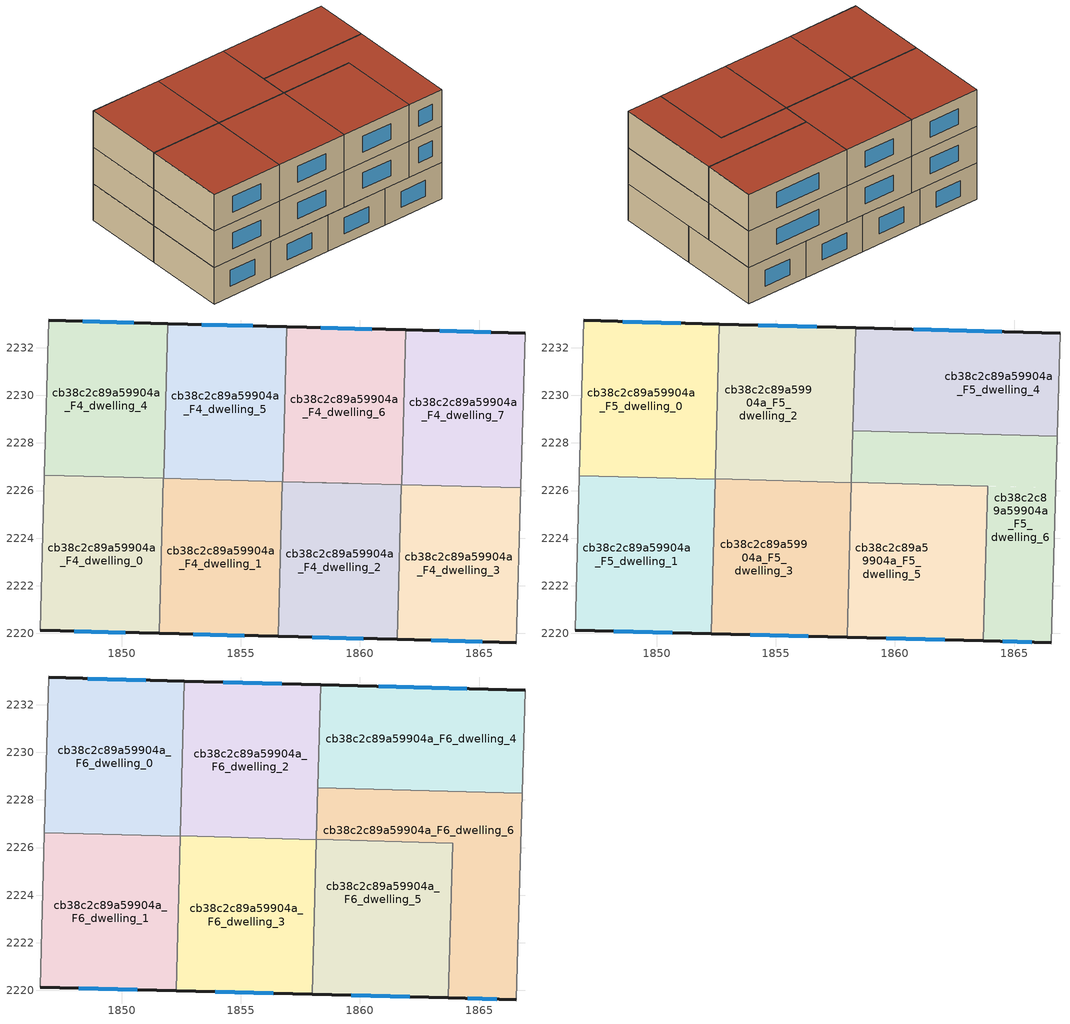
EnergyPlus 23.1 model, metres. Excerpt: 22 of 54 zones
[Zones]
cb38c2c89a59904a_F4_dwelling_0
 floor to cb38c2c89a59904a_F3_dwelling_0 (EU_floor_Construction): 1851.74,2226.51 1851.56,2220 1846.57,2220.13 1846.75,2226.64 z12
 wall outside (EU_wall_Construction): 1846.57,2220.13 1851.56,2220 z12:15
 wall adiabatic (EU_wall_Construction): 1846.75,2226.64 1846.57,2220.13 z12:15
 wall to cb38c2c89a59904a_F4_dwelling_1 (EU_wall_Construction): 1851.56,2220 1851.74,2226.51 z12:15
 wall to cb38c2c89a59904a_F4_dwelling_4 (EU_wall_Construction): 1851.74,2226.51 1846.75,2226.64 z12:15
 window (EU_Window_Construction): 1848,2220.09 1850.14,2220.04 z12.86:14.14
cb38c2c89a59904a_F4_dwelling_1
 floor to cb38c2c89a59904a_F3_dwelling_1 (EU_floor_Construction): 1856.73,2226.37 1856.56,2219.88 1851.56,2220 1851.74,2226.51 z12
 wall outside (EU_wall_Construction): 1851.56,2220 1856.56,2219.88 z12:15
 wall to cb38c2c89a59904a_F4_dwelling_2 (EU_wall_Construction): 1856.56,2219.88 1856.73,2226.37 z12:15
 wall to cb38c2c89a59904a_F4_dwelling_5 (EU_wall_Construction): 1856.73,2226.37 1851.76,2226.51 z12:15
 wall to cb38c2c89a59904a_F4_dwelling_4 (EU_wall_Construction): 1851.76,2226.51 1851.74,2226.51 z12:15
 window (EU_Window_Construction): 1852.99,2219.96 1855.13,2219.91 z12.86:14.14
cb38c2c89a59904a_F4_dwelling_2
 floor to cb38c2c89a59904a_F3_dwelling_2 (EU_floor_Construction): 1861.73,2226.24 1861.56,2219.75 1856.56,2219.88 1856.73,2226.37 z12
 wall outside (EU_wall_Construction): 1856.56,2219.88 1861.56,2219.75 z12:15
 wall to cb38c2c89a59904a_F4_dwelling_3 (EU_wall_Construction): 1861.56,2219.75 1861.73,2226.24 z12:15
 wall to cb38c2c89a59904a_F4_dwelling_6 (EU_wall_Construction): 1861.73,2226.24 1856.75,2226.37 z12:15
 wall to cb38c2c89a59904a_F4_dwelling_4 (EU_wall_Construction): 1856.75,2226.37 1856.73,2226.37 z12:15
 window (EU_Window_Construction): 1857.99,2219.84 1860.13,2219.78 z12.86:14.14
cb38c2c89a59904a_F4_dwelling_3
 floor to cb38c2c89a59904a_F3_dwelling_3 (EU_floor_Construction): 1866.74,2226.11 1866.56,2219.62 1861.56,2219.75 1861.73,2226.24 z12
 wall outside (EU_wall_Construction): 1861.56,2219.75 1866.56,2219.62 z12:15
 wall adiabatic (EU_wall_Construction): 1866.56,2219.62 1866.74,2226.11 z12:15
 wall to cb38c2c89a59904a_F4_dwelling_7 (EU_wall_Construction): 1866.74,2226.11 1861.75,2226.24 z12:15
 wall to cb38c2c89a59904a_F4_dwelling_6 (EU_wall_Construction): 1861.75,2226.24 1861.73,2226.24 z12:15
 window (EU_Window_Construction): 1862.99,2219.71 1865.13,2219.66 z12.86:14.14
cb38c2c89a59904a_F4_dwelling_4
 floor to cb38c2c89a59904a_F3_dwelling_4 (EU_floor_Construction): 1851.93,2233.01 1851.76,2226.51 1846.75,2226.64 1846.94,2233.14 z12
 wall outside (EU_wall_Construction): 1851.93,2233.01 1846.94,2233.14 z12:15
 wall adiabatic (EU_wall_Construction): 1846.94,2233.14 1846.75,2226.64 / 1851.76,2226.51 1856.73,2226.37 / 1856.75,2226.37 1859.51,2226.3 / 1856.75,2226.37 1859.51,2226.3 / 1851.76,2226.51 1856.73,2226.37 z12:15
 wall to cb38c2c89a59904a_F4_dwelling_5 (EU_wall_Construction): 1851.76,2226.51 1851.93,2233.01 / 1856.75,2226.37 1856.73,2226.37 z12:15
 window (EU_Window_Construction): 1850.5,2233.04 1848.36,2233.1 z12.86:14.14
cb38c2c89a59904a_F4_dwelling_5
 floor to cb38c2c89a59904a_F3_dwelling_5 (EU_floor_Construction): 1856.93,2232.87 1856.75,2226.37 1851.76,2226.51 1851.93,2233.01 z12
 wall outside (EU_wall_Construction): 1856.93,2232.87 1851.93,2233.01 z12:15
 wall to cb38c2c89a59904a_F4_dwelling_6 (EU_wall_Construction): 1856.75,2226.37 1856.93,2232.87 z12:15
 window (EU_Window_Construction): 1855.5,2232.91 1853.36,2232.97 z12.86:14.14
cb38c2c89a59904a_F4_dwelling_6
 floor to cb38c2c89a59904a_F3_dwelling_6 (EU_floor_Construction): 1861.92,2232.74 1861.75,2226.24 1856.75,2226.37 1856.93,2232.87 z12
 wall outside (EU_wall_Construction): 1861.92,2232.74 1856.93,2232.87 z12:15
 wall to cb38c2c89a59904a_F4_dwelling_7 (EU_wall_Construction): 1861.75,2226.24 1861.92,2232.74 z12:15
 window (EU_Window_Construction): 1860.5,2232.78 1858.35,2232.84 z12.86:14.14
cb38c2c89a59904a_F4_dwelling_7
 floor to cb38c2c89a59904a_F3_dwelling_7 (EU_floor_Construction): 1866.93,2232.61 1866.74,2226.11 1861.75,2226.24 1861.92,2232.74 z12
 wall outside (EU_wall_Construction): 1866.93,2232.61 1861.92,2232.74 z12:15
 wall adiabatic (EU_wall_Construction): 1866.74,2226.11 1866.93,2232.61 z12:15
 window (EU_Window_Construction): 1865.5,2232.65 1863.35,2232.7 z12.86:14.14
cb38c2c89a59904a_F5_dwelling_0
 floor to cb38c2c89a59904a_F4_dwelling_4 (EU_floor_Construction): 1851.93,2233.01 1851.76,2226.51 1852.46,2226.49 1846.75,2226.64 1846.94,2233.14 z15
 floor to cb38c2c89a59904a_F4_dwelling_0 (EU_floor_Construction): 1851.74,2226.51 1851.74,2226.5 1846.75,2226.63 1846.75,2226.64 z15
 floor to cb38c2c89a59904a_F4_dwelling_5 (EU_floor_Construction): 1852.63,2232.99 1852.46,2226.49 1851.76,2226.51 1851.93,2233.01 z15
 wall outside (EU_wall_Construction): 1852.63,2232.99 1846.94,2233.14 z15:18
 wall to cb38c2c89a59904a_F5_dwelling_1 (EU_wall_Construction): 1846.75,2226.63 1852.46,2226.48 z15:18
 wall adiabatic (EU_wall_Construction): 1846.94,2233.14 1846.75,2226.63 z15:18
 wall to cb38c2c89a59904a_F5_dwelling_2 (EU_wall_Construction): 1852.46,2226.49 1852.63,2232.99 z15:18
 window (EU_Window_Construction): 1851.01,2233.03 1848.57,2233.1 z15.86:17.14
cb38c2c89a59904a_F5_dwelling_1
 floor to cb38c2c89a59904a_F4_dwelling_0 (EU_floor_Construction): 1851.74,2226.5 1851.56,2220 1846.57,2220.13 1846.75,2226.63 z15
 floor to cb38c2c89a59904a_F4_dwelling_1 (EU_floor_Construction): 1852.46,2226.48 1852.29,2219.98 1851.56,2220 1851.74,2226.5 z15
 wall outside (EU_wall_Construction): 1846.57,2220.13 1852.29,2219.98 z15:18
 wall adiabatic (EU_wall_Construction): 1846.75,2226.63 1846.57,2220.13 z15:18
 wall to cb38c2c89a59904a_F5_dwelling_3 (EU_wall_Construction): 1852.29,2219.98 1852.46,2226.48 z15:18
 window (EU_Window_Construction): 1848.2,2220.09 1850.65,2220.02 z15.86:17.14
cb38c2c89a59904a_F5_dwelling_2
 floor to cb38c2c89a59904a_F4_dwelling_5 (EU_floor_Construction): 1856.93,2232.87 1856.75,2226.37 1852.46,2226.49 1852.63,2232.99 z15
 floor to cb38c2c89a59904a_F4_dwelling_6 (EU_floor_Construction): 1858.34,2232.84 1858.17,2226.34 1856.75,2226.37 1856.93,2232.87 z15
 wall outside (EU_wall_Construction): 1858.34,2232.84 1852.63,2232.99 z15:18
 wall to cb38c2c89a59904a_F5_dwelling_3 (EU_wall_Construction): 1852.46,2226.49 1858.17,2226.34 z15:18
 wall to cb38c2c89a59904a_F5_dwelling_4 (EU_wall_Construction): 1858.23,2228.51 1858.34,2232.84 z15:18
 wall to cb38c2c89a59904a_F5_dwelling_5 (EU_wall_Construction): 1858.17,2226.34 1858.23,2228.51 z15:18
 window (EU_Window_Construction): 1856.71,2232.88 1854.26,2232.94 z15.86:17.14
cb38c2c89a59904a_F5_dwelling_3
 floor to cb38c2c89a59904a_F4_dwelling_1 (EU_floor_Construction): 1856.73,2226.37 1856.56,2219.88 1852.29,2219.98 1852.46,2226.49 z15
 floor to cb38c2c89a59904a_F4_dwelling_2 (EU_floor_Construction): 1858.17,2226.34 1858,2219.84 1856.56,2219.88 1856.73,2226.37 z15
 wall outside (EU_wall_Construction): 1852.29,2219.98 1858,2219.84 z15:18
 wall to cb38c2c89a59904a_F5_dwelling_5 (EU_wall_Construction): 1858,2219.84 1858.17,2226.34 z15:18
 window (EU_Window_Construction): 1853.92,2219.94 1856.37,2219.88 z15.86:17.14
cb38c2c89a59904a_F5_dwelling_4
 floor to cb38c2c89a59904a_F4_dwelling_7 (EU_floor_Construction): 1866.93,2232.61 1866.8,2228.28 1861.81,2228.41 1861.92,2232.74 z15
 floor to cb38c2c89a59904a_F4_dwelling_6 (EU_floor_Construction): 1861.92,2232.74 1861.81,2228.41 1858.23,2228.51 1858.34,2232.84 z15
 wall outside (EU_wall_Construction): 1866.93,2232.61 1858.34,2232.84 z15:18
 wall adiabatic (EU_wall_Construction): 1866.8,2228.28 1866.93,2232.61 z15:18
 wall to cb38c2c89a59904a_F5_dwelling_6 (EU_wall_Construction): 1858.23,2228.51 1866.8,2228.28 z15:18
 window (EU_Window_Construction): 1864.47,2232.67 1860.8,2232.77 z15.86:17.14
cb38c2c89a59904a_F5_dwelling_5
 floor to cb38c2c89a59904a_F4_dwelling_2 (EU_floor_Construction): 1861.73,2226.24 1861.56,2219.75 1858,2219.84 1858.17,2226.34 z15
 floor to cb38c2c89a59904a_F4_dwelling_3 (EU_floor_Construction): 1863.88,2226.18 1863.71,2219.69 1861.56,2219.75 1861.73,2226.24 z15
 wall outside (EU_wall_Construction): 1858,2219.84 1863.71,2219.69 z15:18
 wall to cb38c2c89a59904a_F5_dwelling_6 (EU_wall_Construction): 1863.71,2219.69 1863.88,2226.19 1858.17,2226.34 1858.23,2228.51 z15:18
 window (EU_Window_Construction): 1859.63,2219.8 1862.08,2219.73 z15.86:17.14
cb38c2c89a59904a_F5_dwelling_6
 floor to cb38c2c89a59904a_F4_dwelling_3 (EU_floor_Construction): 1866.74,2226.11 1866.56,2219.62 1863.71,2219.69 1863.88,2226.18 z15
 floor to cb38c2c89a59904a_F4_dwelling_7 (EU_floor_Construction): 1866.8,2228.28 1866.74,2226.11 1861.75,2226.24 1861.81,2228.41 z15
 floor to cb38c2c89a59904a_F4_dwelling_6 (EU_floor_Construction): 1861.81,2228.41 1861.75,2226.24 1858.17,2226.34 1858.23,2228.51 z15
 wall outside (EU_wall_Construction): 1863.71,2219.69 1866.56,2219.62 z15:18
 wall adiabatic (EU_wall_Construction): 1866.56,2219.62 1866.8,2228.28 z15:18
 window (EU_Window_Construction): 1864.52,2219.67 1865.74,2219.64 z15.86:17.14
cb38c2c89a59904a_F6_dwelling_0
 floor to cb38c2c89a59904a_F5_dwelling_0 (EU_floor_Construction): 1852.63,2232.99 1852.46,2226.48 1846.75,2226.63 1846.94,2233.14 z18
 wall outside (EU_wall_Construction): 1852.63,2232.99 1846.94,2233.14 z18:21
 wall to cb38c2c89a59904a_F6_dwelling_1 (EU_wall_Construction): 1846.75,2226.63 1852.46,2226.48 z18:21
 wall adiabatic (EU_wall_Construction): 1846.94,2233.14 1846.75,2226.63 z18:21
 wall to cb38c2c89a59904a_F6_dwelling_2 (EU_wall_Construction): 1852.46,2226.49 1852.63,2232.99 z18:21
 window (EU_Window_Construction): 1851.01,2233.03 1848.57,2233.1 z18.86:20.14
 roof outside (EU_roof_Construction): 1852.46,2226.48 1852.63,2232.99 1846.94,2233.14 1846.75,2226.63 z21
cb38c2c89a59904a_F6_dwelling_1
 floor to cb38c2c89a59904a_F5_dwelling_1 (EU_floor_Construction): 1852.46,2226.48 1852.29,2219.98 1846.57,2220.13 1846.75,2226.63 z18
 wall outside (EU_wall_Construction): 1846.57,2220.13 1852.29,2219.98 z18:21
 wall adiabatic (EU_wall_Construction): 1846.75,2226.63 1846.57,2220.13 z18:21
 wall to cb38c2c89a59904a_F6_dwelling_3 (EU_wall_Construction): 1852.29,2219.98 1852.46,2226.48 z18:21
 window (EU_Window_Construction): 1848.2,2220.09 1850.65,2220.02 z18.86:20.14
 roof outside (EU_roof_Construction): 1852.29,2219.98 1852.46,2226.48 1846.75,2226.63 1846.57,2220.13 z21
cb38c2c89a59904a_F6_dwelling_2
 floor to cb38c2c89a59904a_F5_dwelling_2 (EU_floor_Construction): 1858.34,2232.84 1858.17,2226.34 1852.46,2226.49 1852.63,2232.99 z18
 wall outside (EU_wall_Construction): 1858.34,2232.84 1852.63,2232.99 z18:21
 wall to cb38c2c89a59904a_F6_dwelling_3 (EU_wall_Construction): 1852.46,2226.49 1858.17,2226.34 z18:21
 wall to cb38c2c89a59904a_F6_dwelling_4 (EU_wall_Construction): 1858.23,2228.51 1858.34,2232.84 z18:21
 wall to cb38c2c89a59904a_F6_dwelling_5 (EU_wall_Construction): 1858.17,2226.34 1858.23,2228.51 z18:21
 window (EU_Window_Construction): 1856.71,2232.88 1854.26,2232.94 z18.86:20.14
 roof outside (EU_roof_Construction): 1858.17,2226.34 1858.34,2232.84 1852.63,2232.99 1852.46,2226.49 z21
cb38c2c89a59904a_F6_dwelling_3
 floor to cb38c2c89a59904a_F5_dwelling_3 (EU_floor_Construction): 1858.17,2226.34 1858,2219.84 1852.29,2219.98 1852.46,2226.49 z18
 wall outside (EU_wall_Construction): 1852.29,2219.98 1858,2219.84 z18:21
 wall to cb38c2c89a59904a_F6_dwelling_5 (EU_wall_Construction): 1858,2219.84 1858.17,2226.34 z18:21
 window (EU_Window_Construction): 1853.92,2219.94 1856.37,2219.88 z18.86:20.14
 roof outside (EU_roof_Construction): 1858,2219.84 1858.17,2226.34 1852.46,2226.49 1852.29,2219.98 z21
cb38c2c89a59904a_F6_dwelling_4
 floor to cb38c2c89a59904a_F5_dwelling_4 (EU_floor_Construction): 1866.93,2232.61 1866.8,2228.28 1858.23,2228.51 1858.34,2232.84 z18
 wall outside (EU_wall_Construction): 1866.93,2232.61 1858.34,2232.84 z18:21
 wall adiabatic (EU_wall_Construction): 1866.8,2228.28 1866.93,2232.61 z18:21
 wall to cb38c2c89a59904a_F6_dwelling_6 (EU_wall_Construction): 1858.23,2228.51 1866.8,2228.28 z18:21
 window (EU_Window_Construction): 1864.47,2232.67 1860.8,2232.77 z18.86:20.14
 roof outside (EU_roof_Construction): 1866.8,2228.28 1866.93,2232.61 1858.34,2232.84 1858.23,2228.51 z21
cb38c2c89a59904a_F6_dwelling_5
 floor to cb38c2c89a59904a_F5_dwelling_5 (EU_floor_Construction): 1863.88,2226.19 1863.71,2219.69 1858,2219.84 1858.23,2228.51 1858.17,2226.34 z18
 wall outside (EU_wall_Construction): 1858,2219.84 1863.71,2219.69 z18:21
 wall to cb38c2c89a59904a_F6_dwelling_6 (EU_wall_Construction): 1863.71,2219.69 1863.88,2226.19 1858.17,2226.34 1858.23,2228.51 z18:21
 window (EU_Window_Construction): 1859.63,2219.8 1862.08,2219.73 z18.86:20.14
 roof outside (EU_roof_Construction): 1863.71,2219.69 1863.88,2226.19 1858.17,2226.34 1858.23,2228.51 1858,2219.84 z21
cb38c2c89a59904a_F6_dwelling_6
 floor to cb38c2c89a59904a_F5_dwelling_6 (EU_floor_Construction): 1866.8,2228.28 1866.56,2219.62 1863.71,2219.69 1863.88,2226.19 1858.17,2226.34 1858.23,2228.51 z18
 wall outside (EU_wall_Construction): 1863.71,2219.69 1866.56,2219.62 z18:21
 wall adiabatic (EU_wall_Construction): 1866.56,2219.62 1866.8,2228.28 z18:21
 window (EU_Window_Construction): 1864.52,2219.67 1865.74,2219.64 z18.86:20.14
 roof outside (EU_roof_Construction): 1866.56,2219.62 1866.8,2228.28 1858.23,2228.51 1858.17,2226.34 1863.88,2226.19 1863.71,2219.69 z21
[Building]
EU S2 Campaign: North Axis=0; Terrain=City; Solar Distribution=FullExterior
[Site:Location]
Helsinki-Vantaa.AP: Latitude=60.317; Longitude=24.963; Time Zone=2; Elevation=54.6
[SizingPeriod:WeatherFileDays]
AnnualSizingPeriod: Begin Month=1; Begin Day of Month=1; End Month=12; End Day of Month=31; Day of Week for Start Day=Monday; Use Weather File Daylight Saving Period=No; Use Weather File Rain and Snow Indicators=No
[MATERIAL]
EU_InternalMass_Material: Roughness=MediumRough; Thickness=0.1; Conductivity=1; Density=1800; Specific Heat=900; Thermal Absorptance=0.9; Solar Absorptance=0.7; Visible Absorptance=0.7
[MATERIAL:NOMASS] Roughness=MediumRough; Thermal Absorptance=0.9; Solar Absorptance=0.7; Visible Absorptance=0.7
Name | Thermal Resistance
EU_wall_NoMass | 1.10183
EU_roof_NoMass; EU_floor_NoMass | 1.70606
[WINDOWMATERIAL:SIMPLEGLAZINGSYSTEM]
EU_Window_SimpleGlazing: UFactor=3.11035; Solar Heat Gain Coefficient=0.8; Visible Transmittance=0.8
[CONSTRUCTION]
EU_wall_Construction: EU_wall_NoMass
EU_roof_Construction: EU_roof_NoMass
EU_floor_Construction: EU_floor_NoMass
EU_Window_Construction: EU_Window_SimpleGlazing
EU_InternalMass_Construction: EU_InternalMass_Material
[ZONE] Type=1; Multiplier=1; Ceiling Height=autocalculate; Floor Area=autocalculate; Part of Total Floor Area=Yes
Name | Volume
cb38c2c89a59904a_F4_dwelling_0 | 97.5015
cb38c2c89a59904a_F5_dwelling_0; cb38c2c89a59904a_F6_dwelling_0; cb38c2c89a59904a_F5_dwelling_6; cb38c2c89a59904a_F6_dwelling_6 | 111.439
cb38c2c89a59904a_F4_dwelling_1 | 97.5073
cb38c2c89a59904a_F5_dwelling_1; cb38c2c89a59904a_F6_dwelling_1; cb38c2c89a59904a_F5_dwelling_2; cb38c2c89a59904a_F6_dwelling_2 | 111.431
cb38c2c89a59904a_F4_dwelling_2 | 97.5044
cb38c2c89a59904a_F4_dwelling_3 | 97.5059
cb38c2c89a59904a_F5_dwelling_3; cb38c2c89a59904a_F6_dwelling_3 | 111.449
cb38c2c89a59904a_F4_dwelling_4 | 97.5249
cb38c2c89a59904a_F5_dwelling_4; cb38c2c89a59904a_F6_dwelling_4 | 111.433
cb38c2c89a59904a_F4_dwelling_5; cb38c2c89a59904a_F4_dwelling_7 | 97.5037
cb38c2c89a59904a_F5_dwelling_5; cb38c2c89a59904a_F6_dwelling_5 | 111.446
cb38c2c89a59904a_F4_dwelling_6 | 97.5103
[INTERNALMASS] Construction=EU_InternalMass_Construction
Name | Zone or ZoneList | Surface Area
cb38c2c89a59904a_F4_dwelling_0_EU_InternalMass | cb38c2c89a59904a_F4_dwelling_0 | 32.5006
cb38c2c89a59904a_F4_dwelling_1_EU_InternalMass | cb38c2c89a59904a_F4_dwelling_1 | 32.5024
cb38c2c89a59904a_F4_dwelling_2_EU_InternalMass | cb38c2c89a59904a_F4_dwelling_2 | 32.5016
cb38c2c89a59904a_F4_dwelling_3_EU_InternalMass | cb38c2c89a59904a_F4_dwelling_3 | 32.5017
cb38c2c89a59904a_F4_dwelling_4_EU_InternalMass | cb38c2c89a59904a_F4_dwelling_4 | 32.5098
cb38c2c89a59904a_F4_dwelling_5_EU_InternalMass | cb38c2c89a59904a_F4_dwelling_5 | 32.5008
cb38c2c89a59904a_F4_dwelling_6_EU_InternalMass | cb38c2c89a59904a_F4_dwelling_6 | 32.5034
cb38c2c89a59904a_F4_dwelling_7_EU_InternalMass | cb38c2c89a59904a_F4_dwelling_7 | 32.501
cb38c2c89a59904a_F5_dwelling_0_EU_InternalMass | cb38c2c89a59904a_F5_dwelling_0 | 37.1472
cb38c2c89a59904a_F5_dwelling_1_EU_InternalMass | cb38c2c89a59904a_F5_dwelling_1 | 37.1449
cb38c2c89a59904a_F5_dwelling_2_EU_InternalMass | cb38c2c89a59904a_F5_dwelling_2 | 37.1441
cb38c2c89a59904a_F5_dwelling_3_EU_InternalMass | cb38c2c89a59904a_F5_dwelling_3 | 37.148
cb38c2c89a59904a_F5_dwelling_4_EU_InternalMass | cb38c2c89a59904a_F5_dwelling_4 | 37.1431
cb38c2c89a59904a_F5_dwelling_5_EU_InternalMass | cb38c2c89a59904a_F5_dwelling_5 | 37.1485
cb38c2c89a59904a_F5_dwelling_6_EU_InternalMass | cb38c2c89a59904a_F5_dwelling_6 | 37.1468
cb38c2c89a59904a_F6_dwelling_0_EU_InternalMass | cb38c2c89a59904a_F6_dwelling_0 | 37.1472
cb38c2c89a59904a_F6_dwelling_1_EU_InternalMass | cb38c2c89a59904a_F6_dwelling_1 | 37.1449
cb38c2c89a59904a_F6_dwelling_2_EU_InternalMass | cb38c2c89a59904a_F6_dwelling_2 | 37.1441
cb38c2c89a59904a_F6_dwelling_3_EU_InternalMass | cb38c2c89a59904a_F6_dwelling_3 | 37.148
cb38c2c89a59904a_F6_dwelling_4_EU_InternalMass | cb38c2c89a59904a_F6_dwelling_4 | 37.1431
cb38c2c89a59904a_F6_dwelling_5_EU_InternalMass | cb38c2c89a59904a_F6_dwelling_5 | 37.1485
cb38c2c89a59904a_F6_dwelling_6_EU_InternalMass | cb38c2c89a59904a_F6_dwelling_6 | 37.1468
[OTHEREQUIPMENT] Fuel Type=Electricity; Design Level Calculation Method=Watts/Area; Power per Zone Floor Area=1; Fraction Latent=0; Fraction Radiant=0; Fraction Lost=0; Carbon Dioxide Generation Rate=0; EndUse Subcategory=EU_Step8_InternalGains
Name | Zone or ZoneList or Space or SpaceList | Schedule
EU_Step8_InternalGain_cb38c2c89a59904a_F4_dwelling_0_f000 | cb38c2c89a59904a_F4_dwelling_0 | EU_Step8_GainSchedule_cb38c2c89a59904a_F4_dwelling_0_f000
EU_Step8_InternalGain_cb38c2c89a59904a_F4_dwelling_1_f000 | cb38c2c89a59904a_F4_dwelling_1 | EU_Step8_GainSchedule_cb38c2c89a59904a_F4_dwelling_1_f000
EU_Step8_InternalGain_cb38c2c89a59904a_F4_dwelling_2_f000 | cb38c2c89a59904a_F4_dwelling_2 | EU_Step8_GainSchedule_cb38c2c89a59904a_F4_dwelling_2_f000
EU_Step8_InternalGain_cb38c2c89a59904a_F4_dwelling_3_f000 | cb38c2c89a59904a_F4_dwelling_3 | EU_Step8_GainSchedule_cb38c2c89a59904a_F4_dwelling_3_f000
EU_Step8_InternalGain_cb38c2c89a59904a_F4_dwelling_4_f000 | cb38c2c89a59904a_F4_dwelling_4 | EU_Step8_GainSchedule_cb38c2c89a59904a_F4_dwelling_4_f000
EU_Step8_InternalGain_cb38c2c89a59904a_F4_dwelling_5_f000 | cb38c2c89a59904a_F4_dwelling_5 | EU_Step8_GainSchedule_cb38c2c89a59904a_F4_dwelling_5_f000
EU_Step8_InternalGain_cb38c2c89a59904a_F4_dwelling_6_f000 | cb38c2c89a59904a_F4_dwelling_6 | EU_Step8_GainSchedule_cb38c2c89a59904a_F4_dwelling_6_f000
EU_Step8_InternalGain_cb38c2c89a59904a_F4_dwelling_7_f000 | cb38c2c89a59904a_F4_dwelling_7 | EU_Step8_GainSchedule_cb38c2c89a59904a_F4_dwelling_7_f000
EU_Step8_InternalGain_cb38c2c89a59904a_F5_dwelling_0_f000 | cb38c2c89a59904a_F5_dwelling_0 | EU_Step8_GainSchedule_cb38c2c89a59904a_F5_dwelling_0_f000
EU_Step8_InternalGain_cb38c2c89a59904a_F5_dwelling_1_f000 | cb38c2c89a59904a_F5_dwelling_1 | EU_Step8_GainSchedule_cb38c2c89a59904a_F5_dwelling_1_f000
EU_Step8_InternalGain_cb38c2c89a59904a_F5_dwelling_2_f000 | cb38c2c89a59904a_F5_dwelling_2 | EU_Step8_GainSchedule_cb38c2c89a59904a_F5_dwelling_2_f000
EU_Step8_InternalGain_cb38c2c89a59904a_F5_dwelling_3_f000 | cb38c2c89a59904a_F5_dwelling_3 | EU_Step8_GainSchedule_cb38c2c89a59904a_F5_dwelling_3_f000
EU_Step8_InternalGain_cb38c2c89a59904a_F5_dwelling_4_f000 | cb38c2c89a59904a_F5_dwelling_4 | EU_Step8_GainSchedule_cb38c2c89a59904a_F5_dwelling_4_f000
EU_Step8_InternalGain_cb38c2c89a59904a_F5_dwelling_5_f000 | cb38c2c89a59904a_F5_dwelling_5 | EU_Step8_GainSchedule_cb38c2c89a59904a_F5_dwelling_5_f000
EU_Step8_InternalGain_cb38c2c89a59904a_F5_dwelling_6_f000 | cb38c2c89a59904a_F5_dwelling_6 | EU_Step8_GainSchedule_cb38c2c89a59904a_F5_dwelling_6_f000
EU_Step8_InternalGain_cb38c2c89a59904a_F6_dwelling_0_f000 | cb38c2c89a59904a_F6_dwelling_0 | EU_Step8_GainSchedule_cb38c2c89a59904a_F6_dwelling_0_f000
EU_Step8_InternalGain_cb38c2c89a59904a_F6_dwelling_1_f000 | cb38c2c89a59904a_F6_dwelling_1 | EU_Step8_GainSchedule_cb38c2c89a59904a_F6_dwelling_1_f000
EU_Step8_InternalGain_cb38c2c89a59904a_F6_dwelling_2_f000 | cb38c2c89a59904a_F6_dwelling_2 | EU_Step8_GainSchedule_cb38c2c89a59904a_F6_dwelling_2_f000
EU_Step8_InternalGain_cb38c2c89a59904a_F6_dwelling_3_f000 | cb38c2c89a59904a_F6_dwelling_3 | EU_Step8_GainSchedule_cb38c2c89a59904a_F6_dwelling_3_f000
EU_Step8_InternalGain_cb38c2c89a59904a_F6_dwelling_4_f000 | cb38c2c89a59904a_F6_dwelling_4 | EU_Step8_GainSchedule_cb38c2c89a59904a_F6_dwelling_4_f000
EU_Step8_InternalGain_cb38c2c89a59904a_F6_dwelling_5_f000 | cb38c2c89a59904a_F6_dwelling_5 | EU_Step8_GainSchedule_cb38c2c89a59904a_F6_dwelling_5_f000
EU_Step8_InternalGain_cb38c2c89a59904a_F6_dwelling_6_f000 | cb38c2c89a59904a_F6_dwelling_6 | EU_Step8_GainSchedule_cb38c2c89a59904a_F6_dwelling_6_f000
[ZONEVENTILATION:DESIGNFLOWRATE] Schedule=EU_AlwaysOn; Design Flow Rate Calculation Method=AirChanges/Hour; Air Changes per Hour=0.756316; Ventilation Type=Natural; Fan Pressure Rise=0; Fan Total Efficiency=1; Constant Term Coefficient=1; Temperature Term Coefficient=0; Velocity Term Coefficient=0; Velocity Squared Term Coefficient=0; Minimum Indoor Temperature=-100; Maximum Indoor Temperature=100; Delta Temperature=-100; Minimum Outdoor Temperature=-100; Maximum Outdoor Temperature=100; Maximum Wind Speed=40
Name | Zone or ZoneList or Space or SpaceList
EU_ConstantAir_cb38c2c89a59904a_F4_dwelling_0 | cb38c2c89a59904a_F4_dwelling_0
EU_ConstantAir_cb38c2c89a59904a_F4_dwelling_1 | cb38c2c89a59904a_F4_dwelling_1
EU_ConstantAir_cb38c2c89a59904a_F4_dwelling_2 | cb38c2c89a59904a_F4_dwelling_2
EU_ConstantAir_cb38c2c89a59904a_F4_dwelling_3 | cb38c2c89a59904a_F4_dwelling_3
EU_ConstantAir_cb38c2c89a59904a_F4_dwelling_4 | cb38c2c89a59904a_F4_dwelling_4
EU_ConstantAir_cb38c2c89a59904a_F4_dwelling_5 | cb38c2c89a59904a_F4_dwelling_5
EU_ConstantAir_cb38c2c89a59904a_F4_dwelling_6 | cb38c2c89a59904a_F4_dwelling_6
EU_ConstantAir_cb38c2c89a59904a_F4_dwelling_7 | cb38c2c89a59904a_F4_dwelling_7
EU_ConstantAir_cb38c2c89a59904a_F5_dwelling_0 | cb38c2c89a59904a_F5_dwelling_0
EU_ConstantAir_cb38c2c89a59904a_F5_dwelling_1 | cb38c2c89a59904a_F5_dwelling_1
EU_ConstantAir_cb38c2c89a59904a_F5_dwelling_2 | cb38c2c89a59904a_F5_dwelling_2
EU_ConstantAir_cb38c2c89a59904a_F5_dwelling_3 | cb38c2c89a59904a_F5_dwelling_3
EU_ConstantAir_cb38c2c89a59904a_F5_dwelling_4 | cb38c2c89a59904a_F5_dwelling_4
EU_ConstantAir_cb38c2c89a59904a_F5_dwelling_5 | cb38c2c89a59904a_F5_dwelling_5
EU_ConstantAir_cb38c2c89a59904a_F5_dwelling_6 | cb38c2c89a59904a_F5_dwelling_6
EU_ConstantAir_cb38c2c89a59904a_F6_dwelling_0 | cb38c2c89a59904a_F6_dwelling_0
EU_ConstantAir_cb38c2c89a59904a_F6_dwelling_1 | cb38c2c89a59904a_F6_dwelling_1
EU_ConstantAir_cb38c2c89a59904a_F6_dwelling_2 | cb38c2c89a59904a_F6_dwelling_2
EU_ConstantAir_cb38c2c89a59904a_F6_dwelling_3 | cb38c2c89a59904a_F6_dwelling_3
EU_ConstantAir_cb38c2c89a59904a_F6_dwelling_4 | cb38c2c89a59904a_F6_dwelling_4
EU_ConstantAir_cb38c2c89a59904a_F6_dwelling_5 | cb38c2c89a59904a_F6_dwelling_5
EU_ConstantAir_cb38c2c89a59904a_F6_dwelling_6 | cb38c2c89a59904a_F6_dwelling_6
[HVACTEMPLATE:THERMOSTAT] Constant Heating Setpoint=20; Constant Cooling Setpoint=50
EU_HeatOnly_cb38c2c89a59904a_F0_dwelling_0; EU_HeatOnly_cb38c2c89a59904a_F0_dwelling_1; EU_HeatOnly_cb38c2c89a59904a_F0_dwelling_2; EU_HeatOnly_cb38c2c89a59904a_F0_dwelling_3; EU_HeatOnly_cb38c2c89a59904a_F0_dwelling_4; EU_HeatOnly_cb38c2c89a59904a_F0_dwelling_5; EU_HeatOnly_cb38c2c89a59904a_F0_dwelling_6; EU_HeatOnly_cb38c2c89a59904a_F0_dwelling_7; EU_HeatOnly_cb38c2c89a59904a_F1_dwelling_0; EU_HeatOnly_cb38c2c89a59904a_F1_dwelling_1; EU_HeatOnly_cb38c2c89a59904a_F1_dwelling_2; EU_HeatOnly_cb38c2c89a59904a_F1_dwelling_3; EU_HeatOnly_cb38c2c89a59904a_F1_dwelling_4; EU_HeatOnly_cb38c2c89a59904a_F1_dwelling_5; EU_HeatOnly_cb38c2c89a59904a_F1_dwelling_6; EU_HeatOnly_cb38c2c89a59904a_F1_dwelling_7; EU_HeatOnly_cb38c2c89a59904a_F2_dwelling_0; EU_HeatOnly_cb38c2c89a59904a_F2_dwelling_1; EU_HeatOnly_cb38c2c89a59904a_F2_dwelling_2; EU_HeatOnly_cb38c2c89a59904a_F2_dwelling_3; EU_HeatOnly_cb38c2c89a59904a_F2_dwelling_4; EU_HeatOnly_cb38c2c89a59904a_F2_dwelling_5; EU_HeatOnly_cb38c2c89a59904a_F2_dwelling_6; EU_HeatOnly_cb38c2c89a59904a_F2_dwelling_7; EU_HeatOnly_cb38c2c89a59904a_F3_dwelling_0; EU_HeatOnly_cb38c2c89a59904a_F3_dwelling_1; EU_HeatOnly_cb38c2c89a59904a_F3_dwelling_2; EU_HeatOnly_cb38c2c89a59904a_F3_dwelling_3; EU_HeatOnly_cb38c2c89a59904a_F3_dwelling_4; EU_HeatOnly_cb38c2c89a59904a_F3_dwelling_5; EU_HeatOnly_cb38c2c89a59904a_F3_dwelling_6; EU_HeatOnly_cb38c2c89a59904a_F3_dwelling_7; EU_HeatOnly_cb38c2c89a59904a_F4_dwelling_0; EU_HeatOnly_cb38c2c89a59904a_F4_dwelling_1; EU_HeatOnly_cb38c2c89a59904a_F4_dwelling_2; EU_HeatOnly_cb38c2c89a59904a_F4_dwelling_3; EU_HeatOnly_cb38c2c89a59904a_F4_dwelling_4; EU_HeatOnly_cb38c2c89a59904a_F4_dwelling_5; EU_HeatOnly_cb38c2c89a59904a_F4_dwelling_6; EU_HeatOnly_cb38c2c89a59904a_F4_dwelling_7; EU_HeatOnly_cb38c2c89a59904a_F5_dwelling_0; EU_HeatOnly_cb38c2c89a59904a_F5_dwelling_1; EU_HeatOnly_cb38c2c89a59904a_F5_dwelling_2; EU_HeatOnly_cb38c2c89a59904a_F5_dwelling_3; EU_HeatOnly_cb38c2c89a59904a_F5_dwelling_4; EU_HeatOnly_cb38c2c89a59904a_F5_dwelling_5; EU_HeatOnly_cb38c2c89a59904a_F5_dwelling_6; EU_HeatOnly_cb38c2c89a59904a_F6_dwelling_0; EU_HeatOnly_cb38c2c89a59904a_F6_dwelling_1; EU_HeatOnly_cb38c2c89a59904a_F6_dwelling_2; EU_HeatOnly_cb38c2c89a59904a_F6_dwelling_3; EU_HeatOnly_cb38c2c89a59904a_F6_dwelling_4; EU_HeatOnly_cb38c2c89a59904a_F6_dwelling_5; EU_HeatOnly_cb38c2c89a59904a_F6_dwelling_6
[HVACTEMPLATE:ZONE:IDEALLOADSAIRSYSTEM] System Availability Schedule=EU_AlwaysOn; Maximum Heating Supply Air Temperature=50; Minimum Cooling Supply Air Temperature=13; Maximum Heating Supply Air Humidity Ratio=0.0156; Minimum Cooling Supply Air Humidity Ratio=0.0077; Heating Limit=NoLimit; Cooling Limit=NoLimit; Heating Availability Schedule=EU_AlwaysOn; Cooling Availability Schedule=EU_CoolingOff; Dehumidification Control Type=ConstantSensibleHeatRatio; Cooling Sensible Heat Ratio=0.7; Dehumidification Setpoint=60; Humidification Control Type=None; Humidification Setpoint=30; Outdoor Air Method=None; Outdoor Air Flow Rate per Person=0.00944; Outdoor Air Flow Rate per Zone Floor Area=0; Outdoor Air Flow Rate per Zone=0; Demand Controlled Ventilation Type=None; Outdoor Air Economizer Type=NoEconomizer; Heat Recovery Type=None; Sensible Heat Recovery Effectiveness=0.7; Latent Heat Recovery Effectiveness=0.65
Name | Template Thermostat
cb38c2c89a59904a_F4_dwelling_0 | EU_HeatOnly_cb38c2c89a59904a_F4_dwelling_0
cb38c2c89a59904a_F4_dwelling_1 | EU_HeatOnly_cb38c2c89a59904a_F4_dwelling_1
cb38c2c89a59904a_F4_dwelling_2 | EU_HeatOnly_cb38c2c89a59904a_F4_dwelling_2
cb38c2c89a59904a_F4_dwelling_3 | EU_HeatOnly_cb38c2c89a59904a_F4_dwelling_3
cb38c2c89a59904a_F4_dwelling_4 | EU_HeatOnly_cb38c2c89a59904a_F4_dwelling_4
cb38c2c89a59904a_F4_dwelling_5 | EU_HeatOnly_cb38c2c89a59904a_F4_dwelling_5
cb38c2c89a59904a_F4_dwelling_6 | EU_HeatOnly_cb38c2c89a59904a_F4_dwelling_6
cb38c2c89a59904a_F4_dwelling_7 | EU_HeatOnly_cb38c2c89a59904a_F4_dwelling_7
cb38c2c89a59904a_F5_dwelling_0 | EU_HeatOnly_cb38c2c89a59904a_F5_dwelling_0
cb38c2c89a59904a_F5_dwelling_1 | EU_HeatOnly_cb38c2c89a59904a_F5_dwelling_1
cb38c2c89a59904a_F5_dwelling_2 | EU_HeatOnly_cb38c2c89a59904a_F5_dwelling_2
cb38c2c89a59904a_F5_dwelling_3 | EU_HeatOnly_cb38c2c89a59904a_F5_dwelling_3
cb38c2c89a59904a_F5_dwelling_4 | EU_HeatOnly_cb38c2c89a59904a_F5_dwelling_4
cb38c2c89a59904a_F5_dwelling_5 | EU_HeatOnly_cb38c2c89a59904a_F5_dwelling_5
cb38c2c89a59904a_F5_dwelling_6 | EU_HeatOnly_cb38c2c89a59904a_F5_dwelling_6
cb38c2c89a59904a_F6_dwelling_0 | EU_HeatOnly_cb38c2c89a59904a_F6_dwelling_0
cb38c2c89a59904a_F6_dwelling_1 | EU_HeatOnly_cb38c2c89a59904a_F6_dwelling_1
cb38c2c89a59904a_F6_dwelling_2 | EU_HeatOnly_cb38c2c89a59904a_F6_dwelling_2
cb38c2c89a59904a_F6_dwelling_3 | EU_HeatOnly_cb38c2c89a59904a_F6_dwelling_3
cb38c2c89a59904a_F6_dwelling_4 | EU_HeatOnly_cb38c2c89a59904a_F6_dwelling_4
cb38c2c89a59904a_F6_dwelling_5 | EU_HeatOnly_cb38c2c89a59904a_F6_dwelling_5
cb38c2c89a59904a_F6_dwelling_6 | EU_HeatOnly_cb38c2c89a59904a_F6_dwelling_6
[SIZING:ZONE] Zone Cooling Design Supply Air Temperature Input Method=SupplyAirTemperature; Zone Cooling Design Supply Air Temperature=13; Zone Heating Design Supply Air Temperature Input Method=SupplyAirTemperature; Zone Heating Design Supply Air Temperature=50; Zone Cooling Design Supply Air Humidity Ratio=0.008; Zone Heating Design Supply Air Humidity Ratio=0.008; Cooling Design Air Flow Method=DesignDay; Cooling Design Air Flow Rate=0; Cooling Minimum Air Flow per Zone Floor Area=0.000762; Cooling Minimum Air Flow=0; Cooling Minimum Air Flow Fraction=0.2; Heating Design Air Flow Method=DesignDay; Heating Design Air Flow Rate=0; Heating Maximum Air Flow per Zone Floor Area=0.002032; Heating Maximum Air Flow=0.141576; Heating Maximum Air Flow Fraction=0.3; Account for Dedicated Outdoor Air System=No; Dedicated Outdoor Air System Control Strategy=NeutralSupplyAir; Dedicated Outdoor Air Low Setpoint Temperature for Design=autosize; Dedicated Outdoor Air High Setpoint Temperature for Design=autosize; Zone Load Sizing Method=Sensible Load Only No Latent Load; Zone Latent Cooling Design Supply Air Humidity Ratio Input Method=HumidityRatioDifference; Zone Cooling Design Supply Air Humidity Ratio Difference=0.005; Zone Latent Heating Design Supply Air Humidity Ratio Input Method=HumidityRatioDifference; Zone Humidification Design Supply Air Humidity Ratio Difference=0.005
cb38c2c89a59904a_F4_dwelling_0; cb38c2c89a59904a_F4_dwelling_1; cb38c2c89a59904a_F4_dwelling_2; cb38c2c89a59904a_F4_dwelling_3; cb38c2c89a59904a_F4_dwelling_4; cb38c2c89a59904a_F4_dwelling_5; cb38c2c89a59904a_F4_dwelling_6; cb38c2c89a59904a_F4_dwelling_7; cb38c2c89a59904a_F5_dwelling_0; cb38c2c89a59904a_F5_dwelling_1; cb38c2c89a59904a_F5_dwelling_2; cb38c2c89a59904a_F5_dwelling_3; cb38c2c89a59904a_F5_dwelling_4; cb38c2c89a59904a_F5_dwelling_5; cb38c2c89a59904a_F5_dwelling_6; cb38c2c89a59904a_F6_dwelling_0; cb38c2c89a59904a_F6_dwelling_1; cb38c2c89a59904a_F6_dwelling_2; cb38c2c89a59904a_F6_dwelling_3; cb38c2c89a59904a_F6_dwelling_4; cb38c2c89a59904a_F6_dwelling_5; cb38c2c89a59904a_F6_dwelling_6
[SCHEDULE:CONSTANT]
Name | Hourly Value
EU_AlwaysOn | 1
EU_CoolingOff | 0
[SCHEDULE:FILE] Column Number=1; Rows to Skip at Top=0; Number of Hours of Data=8760; Column Separator=Comma; Interpolate to Timestep=No; Minutes per Item=60; Adjust Schedule for Daylight Savings=Yes
Name | File
EU_Step8_GainSchedule_cb38c2c89a59904a_F4_dwelling_0_f000 | ../../schedules/cb38c2c89a59904a/cb38c2c89a59904a_F4_dwelling_0_f000_gain.csv
EU_Step8_GainSchedule_cb38c2c89a59904a_F4_dwelling_1_f000 | ../../schedules/cb38c2c89a59904a/cb38c2c89a59904a_F4_dwelling_1_f000_gain.csv
EU_Step8_GainSchedule_cb38c2c89a59904a_F4_dwelling_2_f000 | ../../schedules/cb38c2c89a59904a/cb38c2c89a59904a_F4_dwelling_2_f000_gain.csv
EU_Step8_GainSchedule_cb38c2c89a59904a_F4_dwelling_3_f000 | ../../schedules/cb38c2c89a59904a/cb38c2c89a59904a_F4_dwelling_3_f000_gain.csv
EU_Step8_GainSchedule_cb38c2c89a59904a_F4_dwelling_4_f000 | ../../schedules/cb38c2c89a59904a/cb38c2c89a59904a_F4_dwelling_4_f000_gain.csv
EU_Step8_GainSchedule_cb38c2c89a59904a_F4_dwelling_5_f000 | ../../schedules/cb38c2c89a59904a/cb38c2c89a59904a_F4_dwelling_5_f000_gain.csv
EU_Step8_GainSchedule_cb38c2c89a59904a_F4_dwelling_6_f000 | ../../schedules/cb38c2c89a59904a/cb38c2c89a59904a_F4_dwelling_6_f000_gain.csv
EU_Step8_GainSchedule_cb38c2c89a59904a_F4_dwelling_7_f000 | ../../schedules/cb38c2c89a59904a/cb38c2c89a59904a_F4_dwelling_7_f000_gain.csv
EU_Step8_GainSchedule_cb38c2c89a59904a_F5_dwelling_0_f000 | ../../schedules/cb38c2c89a59904a/cb38c2c89a59904a_F5_dwelling_0_f000_gain.csv
EU_Step8_GainSchedule_cb38c2c89a59904a_F5_dwelling_1_f000 | ../../schedules/cb38c2c89a59904a/cb38c2c89a59904a_F5_dwelling_1_f000_gain.csv
EU_Step8_GainSchedule_cb38c2c89a59904a_F5_dwelling_2_f000 | ../../schedules/cb38c2c89a59904a/cb38c2c89a59904a_F5_dwelling_2_f000_gain.csv
EU_Step8_GainSchedule_cb38c2c89a59904a_F5_dwelling_3_f000 | ../../schedules/cb38c2c89a59904a/cb38c2c89a59904a_F5_dwelling_3_f000_gain.csv
EU_Step8_GainSchedule_cb38c2c89a59904a_F5_dwelling_4_f000 | ../../schedules/cb38c2c89a59904a/cb38c2c89a59904a_F5_dwelling_4_f000_gain.csv
EU_Step8_GainSchedule_cb38c2c89a59904a_F5_dwelling_5_f000 | ../../schedules/cb38c2c89a59904a/cb38c2c89a59904a_F5_dwelling_5_f000_gain.csv
EU_Step8_GainSchedule_cb38c2c89a59904a_F5_dwelling_6_f000 | ../../schedules/cb38c2c89a59904a/cb38c2c89a59904a_F5_dwelling_6_f000_gain.csv
EU_Step8_GainSchedule_cb38c2c89a59904a_F6_dwelling_0_f000 | ../../schedules/cb38c2c89a59904a/cb38c2c89a59904a_F6_dwelling_0_f000_gain.csv
EU_Step8_GainSchedule_cb38c2c89a59904a_F6_dwelling_1_f000 | ../../schedules/cb38c2c89a59904a/cb38c2c89a59904a_F6_dwelling_1_f000_gain.csv
EU_Step8_GainSchedule_cb38c2c89a59904a_F6_dwelling_2_f000 | ../../schedules/cb38c2c89a59904a/cb38c2c89a59904a_F6_dwelling_2_f000_gain.csv
EU_Step8_GainSchedule_cb38c2c89a59904a_F6_dwelling_3_f000 | ../../schedules/cb38c2c89a59904a/cb38c2c89a59904a_F6_dwelling_3_f000_gain.csv
EU_Step8_GainSchedule_cb38c2c89a59904a_F6_dwelling_4_f000 | ../../schedules/cb38c2c89a59904a/cb38c2c89a59904a_F6_dwelling_4_f000_gain.csv
EU_Step8_GainSchedule_cb38c2c89a59904a_F6_dwelling_5_f000 | ../../schedules/cb38c2c89a59904a/cb38c2c89a59904a_F6_dwelling_5_f000_gain.csv
EU_Step8_GainSchedule_cb38c2c89a59904a_F6_dwelling_6_f000 | ../../schedules/cb38c2c89a59904a/cb38c2c89a59904a_F6_dwelling_6_f000_gain.csv
